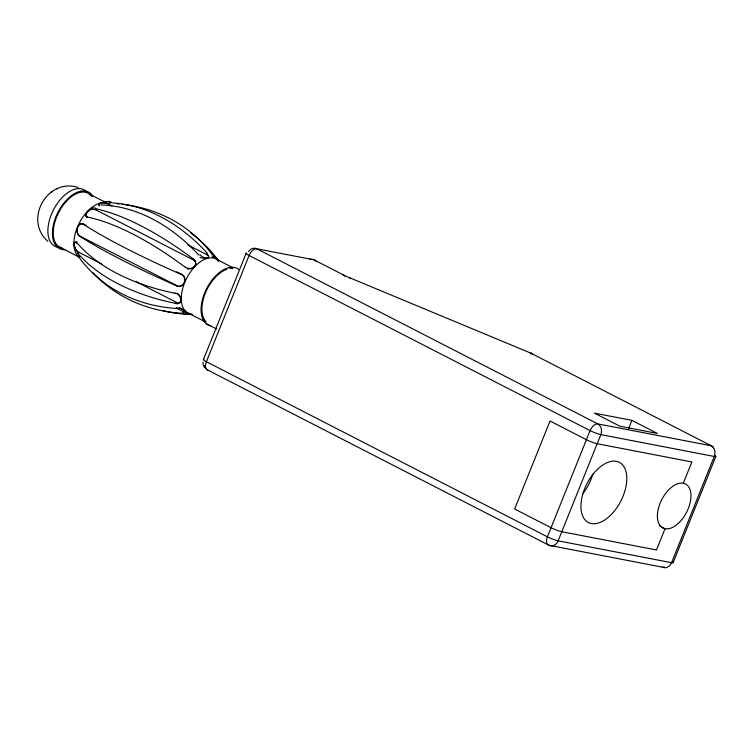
<?xml version="1.0" encoding="UTF-8"?>
<svg xmlns="http://www.w3.org/2000/svg" width="754" height="754" viewBox="0 0 754 754"><rect width="100%" height="100%" fill="white"/><g stroke="black" fill="none" stroke-linecap="round" stroke-linejoin="round"><path stroke-width="1.13" d="M112.007 206.002L108.887 204.4L109.226 202.666M199.961 257.416A6.192 2.347 11 0 0 207.623 257.83A6.192 2.347 11 0 0 206.577 254.56L206.916 252.835A184.155 135.239 74.6 0 0 109.236 202.741M246.162 253.24L203.467 359.46M673.096 562.729L715.791 456.509M628.534 428.706L631.89 420.355L657.375 433.446L619.882 426.217L594.397 413.126L631.89 420.355M683.312 483.21L691.861 461.966L597.187 443.72A8.247 1.103 21.9 0 1 586.423 439.705L550.024 421.005L514.643 509.016L551.051 527.706A8.247 1.103 21.9 0 0 561.805 531.73L656.48 549.977L665.019 528.733L659.797 526.056M182.581 313.372L183.59 311.77A6.192 0.773 32.1 0 0 185.833 312.024A6.192 0.773 32.1 0 0 179.735 307.736M78.058 187.416C47.087 177.652 23.459 219.998 47.841 241.299M77.587 253.127L78.878 252.27L101.743 264.004M177.454 293.315A6.192 3.6 56.3 0 1 180.885 300.469A6.192 3.6 56.3 0 1 176.568 302.429L175.277 303.297A184.155 108.256 -2.5 0 1 77.653 253.108M51.442 191.846L52.233 191.422M56.88 188.896L57.558 188.538M191.987 314.295L187.341 314.286M83.204 224.136L86.371 225.408M78.633 235.512L177.407 285.889A6.192 5.052 -79.1 0 0 184.061 282.948A6.192 5.052 -79.1 0 0 182.619 274.908M180.894 274.296L181.978 274.513L176.785 271.836M177.407 285.889L176.323 285.681A184.155 24.675 21.9 0 1 78.689 235.531M664.368 566.97A8.247 4.647 -62.8 0 1 662.446 567.168L549.025 545.302L208.019 370.195A8.247 6.729 -79.1 0 1 204.541 365.483M87.455 217.058L87.624 217.095A184.155 68.331 43 0 1 185.314 267.293M248.528 251.666A8.247 6.729 -79.1 0 1 256.812 248.801L313.994 259.819L342.731 274.579A16.503 2.215 21.9 0 0 349.931 277.887L530.807 353.117L711.248 445.774A8.247 4.647 -62.8 0 1 713.623 448.413M89.669 194.315L106.993 202.996M186.596 312.307L205.88 322.118M187.878 244.956L206.577 254.56M86.936 217.444A6.192 4.571 -21.1 0 1 88.067 211.158A6.192 4.571 -21.1 0 1 95.918 209.885L193.608 260.045A6.192 4.571 -21.1 0 1 194.768 265.955A6.192 4.571 -21.1 0 1 187.256 268.952M136.04 281.619L176.568 302.429M176.313 308.028L183.59 311.77M206.266 323.692L216.662 329.036M58.237 246.304L79.198 257.152M216.436 259.169L233.118 267.915M211.676 253.749L218.679 260.818L216.945 258.556A184.155 150.489 -47.7 0 0 190.8 233.052M204.523 367.632L203.316 365.181L202.958 361.986M95.494 208.735A184.155 68.331 43 0 1 193.147 258.876L193.608 260.045M95.456 208.679L95.918 209.885M715.056 455.529A8.247 1.103 21.9 0 1 714.264 456.472L671.569 562.691A8.247 6.729 -79.1 0 1 662.446 567.168M672.785 562.079A8.247 1.103 21.9 0 1 671.569 562.691L558.139 540.835A8.247 1.103 21.9 0 1 547.385 536.81L206.379 361.703A8.247 1.103 21.9 0 1 203.882 359.366M315.926 261.289A8.247 4.647 -62.8 0 0 313.994 259.819A8.247 6.729 -79.1 0 0 309.545 259.536M342.731 274.579A8.247 4.647 -62.8 0 1 344.842 276.407M530.891 354.012A8.247 0.726 -67.4 0 0 530.807 353.117A8.247 4.647 -62.8 0 1 532.748 354.587M208.019 370.195A8.247 4.647 -62.8 0 1 206.379 361.703L249.074 255.483A8.247 4.647 -62.8 0 1 256.812 248.801L597.828 423.918L711.248 445.774A8.247 6.729 -79.1 0 1 714.264 456.472L600.844 434.615A8.247 1.103 21.9 0 1 590.09 430.6L249.074 255.483A8.247 1.103 21.9 0 1 246.803 253.146M349.931 277.887A8.247 0.726 -67.4 0 1 350.063 278.528M592.767 474.162A33.006 18.577 -62.8 0 1 583.21 493.21M78.878 252.27A6.192 3.6 56.3 0 1 74.194 245.681A6.192 3.6 56.3 0 1 77.144 241.798M77.464 252.119A6.371 1.621 66 0 1 74.326 245.399M174.871 293.249A184.155 108.256 -2.5 0 1 77.219 243.108M73.364 244.042A6.371 2.903 65.7 0 1 77.144 243.429M174.834 293.023A6.4 5.24 39.8 0 1 181.13 299.621M180.574 299.8A6.371 4.335 45.1 0 1 175.286 303.457M77.596 256.294A6.315 1.338 44.3 0 1 78.784 256.652M177.322 308.499A184.155 150.489 -47.7 0 1 79.67 258.349M79.519 257.548A6.192 0.773 32.1 0 1 79.424 256.228M176.615 307.905A6.315 2.79 18.8 0 1 184.947 310.761A6.315 2.79 18.8 0 1 183.882 314.512M182.6 313.306A184.155 150.489 -47.7 0 1 92.827 272.571M187.331 314.211A184.155 135.239 74.6 0 1 162.61 310.544M190.423 313.551A6.192 2.347 11 0 1 189.565 313.315M122.054 204.325A184.155 150.489 -47.7 0 1 211.62 253.796M117.181 203.863A184.155 150.489 -47.7 0 1 118.802 204.004M212.091 256.124A6.192 0.773 32.1 0 1 217.171 259.517A6.192 0.773 32.1 0 1 218.302 261.101M99.632 205.437A6.315 1.659 -12 0 1 103.298 202.213A6.315 1.659 -12 0 1 111.13 202.289M101.13 204.965A184.155 135.239 74.6 0 1 198.783 255.116M99.651 205.908A6.192 2.347 11 0 1 100.923 203.043A6.192 2.347 11 0 1 108.887 204.4M206.323 253.005A6.315 2.762 35.7 0 1 207.444 258.17A6.315 2.762 35.7 0 1 199.876 254.786M86.116 216.379A6.381 3.393 -39.1 0 1 89.047 210.14A6.381 3.393 -39.1 0 1 95.843 208.311M193.128 258.858A6.522 5.429 13.2 0 1 194.966 260.865M195.079 260.827A6.371 5.41 9 0 1 193.439 267.453A6.371 5.41 9 0 1 185.446 267.123M78.68 235.352A6.315 3.346 -83.7 0 1 77.954 226.445A6.315 3.346 -83.7 0 1 82.978 224.617M180.913 274.296A184.155 24.675 21.9 0 1 83.26 224.155M79.717 235.719A6.192 5.052 -79.1 0 1 77.37 227.906A6.192 5.052 -79.1 0 1 83.948 224.192M180.941 274.173A6.315 6.145 -62.1 0 1 184.494 282.364A6.315 6.145 -62.1 0 1 176.238 285.879M180.809 299.555A8.822 5.712 49.6 0 1 180.828 299.866M87.436 217.086A6.381 3.393 -42.6 0 1 86.267 216.275M205.88 321.675A30.528 17.182 -62.8 0 1 205.267 293.306A30.528 17.182 -62.8 0 1 226.954 269.235M229.857 268.518A30.528 17.182 -62.8 0 1 232.6 268.405M191.959 314.286A30.528 17.182 -62.8 0 1 186.427 278.744A30.528 17.182 -62.8 0 1 218.613 260.922M57.662 247.18A31.772 17.879 -62.8 0 1 53.788 209.244A31.772 17.879 -62.8 0 1 86.814 191.931M64.957 249.715A31.772 17.879 -62.8 0 1 58.341 211.582A31.772 17.879 -62.8 0 1 93.025 196.54M79.726 257.529A30.528 17.182 -62.8 0 1 79.095 223.457A30.528 17.182 -62.8 0 1 107.077 203.137M62.667 248.377A30.528 17.182 -62.8 0 1 59.481 210.941A30.528 17.182 -62.8 0 1 91.526 196.304M210.866 325.86A31.772 17.879 -62.8 0 1 206.473 288.952A31.772 17.879 -62.8 0 1 239.056 269.678M590.09 430.6L547.385 536.81A8.247 4.647 -62.8 0 0 549.025 545.302A8.247 6.729 -79.1 0 0 558.139 540.835L600.844 434.615A8.247 6.729 -79.1 0 0 597.828 423.918A8.247 4.647 -62.8 0 0 590.09 430.6M678.336 523.361A24.75 13.93 -62.8 0 0 686.159 484.341A24.75 13.93 -62.8 0 0 658.006 510.213A24.75 13.93 -62.8 0 0 678.336 523.361M610.372 515.425A33.836 19.038 -62.8 0 0 619.656 462.504A33.836 19.038 -62.8 0 0 581.57 499.336A33.836 19.038 -62.8 0 0 610.372 515.425"/></g></svg>
